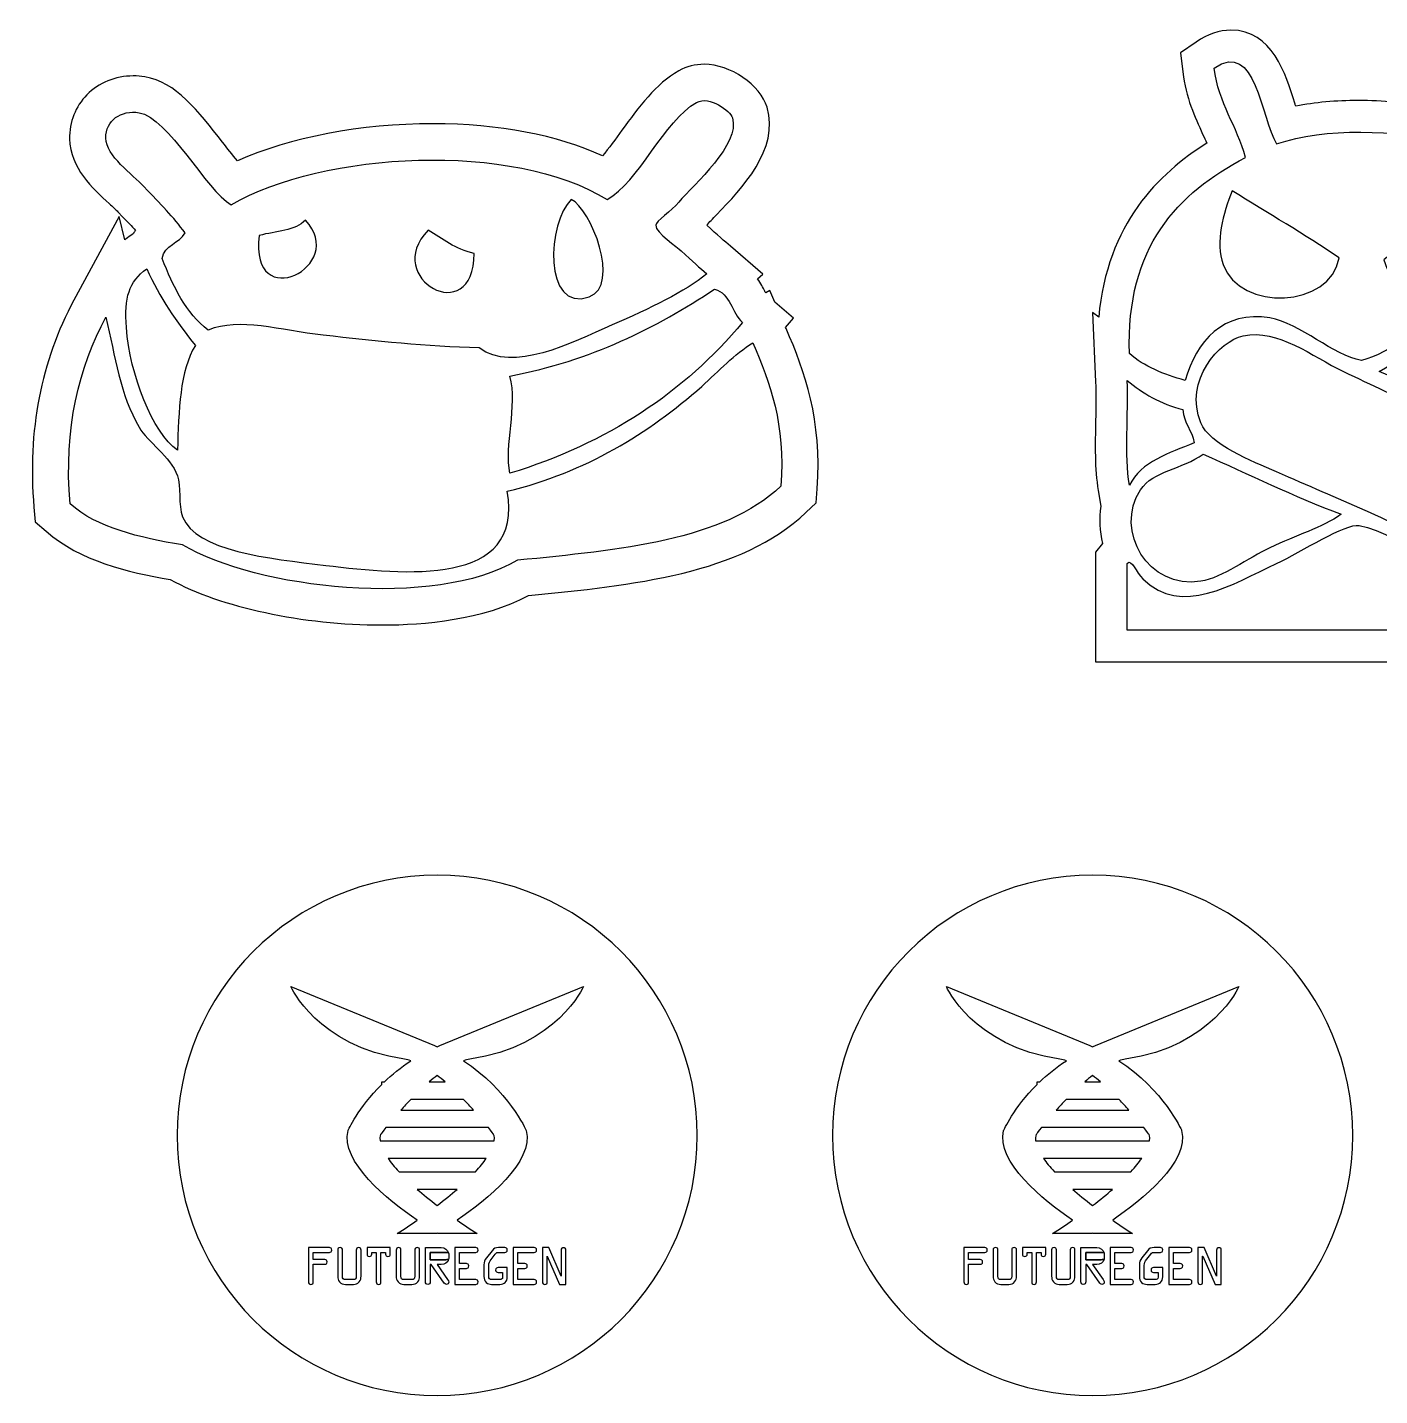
# Model space of a CAD drawing. Extents: x 33 to 458, y 68 to 471.
# Drawn here: x 38.1 to 252, y 254.3 to 470.6 of the extents above; entities that cross this region are included whole.
import ezdxf

# ---------------------------------------------------------------- set-up
doc = ezdxf.new("R2010")
doc.units = 0
doc.header["$MEASUREMENT"] = 0
doc.layers.add('LAYER_1', color=7, linetype='CONTINUOUS')

# ---------------------------------------------------------------- blocks, each defined once
blk = doc.blocks.new('BLOCK_3')
at = {"layer": 'LAYER_1', "color": 1}
blk.add_open_spline([(94.26, 376.13), (81.72, 376.13), (68.74, 378.93), (60.73, 383.31), (53.98, 384.48), (46.52, 386.23), (41.13, 390.94), (41.13, 390.94), (39.39, 392.46), (39.39, 392.46), (39.39, 392.46), (39.19, 394.76), (39.19, 394.76), (38.15, 406.83), (40.28, 417.84), (45.52, 427.51), (45.52, 427.51), (52.67, 440.69), (52.67, 440.69), (52.67, 440.69), (53.55, 437.01), (53.55, 437.01), (53.57, 437.03), (54.93, 438.04), (54.93, 438.04), (55.03, 438.21), (55.14, 438.37), (55.25, 438.52), (54.64, 439.18), (53.99, 439.86), (53.26, 440.62), (53.26, 440.62), (52.47, 441.46), (52.47, 441.46), (52.16, 441.79), (51.64, 442.25), (51.1, 442.75), (48.49, 445.13), (44.91, 448.38), (44.83, 452.98), (44.78, 455.64), (45.75, 458.12), (47.56, 459.96), (49.45, 461.88), (52.05, 462.94), (54.9, 462.94), (55.51, 462.94), (56.12, 462.89), (56.73, 462.79), (61.6, 462.01), (65.21, 457.36), (69.03, 452.45), (69.72, 451.57), (70.58, 450.46), (71.37, 449.51), (79.66, 453.22), (90.85, 455.38), (102.3, 455.38), (112.69, 455.38), (122.01, 453.59), (129.08, 450.29), (130.1, 451.49), (131.21, 453.01), (132.18, 454.35), (134.81, 457.97), (137.53, 461.71), (141.18, 463.75), (142.4, 464.43), (143.74, 464.78), (145.18, 464.78), (149.31, 464.78), (154.06, 461.53), (155.13, 457.98), (157.13, 451.36), (151.12, 445.13), (147.15, 441), (146.55, 440.38), (145.97, 439.78), (145.6, 439.36), (147.33, 437.72), (148.39, 436.81), (149.33, 436.01), (149.33, 436.01), (154.48, 431.59), (154.48, 431.59), (154.48, 431.59), (153.63, 430.88), (153.63, 430.88), (154.12, 430.15), (154.49, 429.45), (154.77, 428.9), (154.81, 428.82), (154.86, 428.73), (154.91, 428.63), (154.91, 428.63), (155.55, 429.02), (155.55, 429.02), (155.55, 429.02), (156.35, 427.17), (156.35, 427.17), (156.35, 427.17), (159.3, 424.66), (159.3, 424.66), (159.3, 424.66), (158.06, 423.18), (158.06, 423.18), (158.06, 423.18), (158.14, 423), (158.14, 423), (161.08, 416.17), (163.87, 408.58), (163.04, 397.65), (163.04, 397.65), (162.87, 395.45), (162.87, 395.45), (162.87, 395.45), (161.27, 393.93), (161.27, 393.93), (150.94, 384.13), (133.9, 382.42), (117.42, 380.77), (110.18, 376.96), (100.91, 376.13), (94.26, 376.13), (94.26, 376.13), (94.26, 376.13), (94.26, 376.13)], degree=3, knots=[0, 0, 0, 0, 1, 1, 1, 2, 2, 2, 3, 3, 3, 4, 4, 4, 5, 5, 5, 6, 6, 6, 7, 7, 7, 8, 8, 8, 9, 9, 9, 10, 10, 10, 11, 11, 11, 12, 12, 12, 13, 13, 13, 14, 14, 14, 15, 15, 15, 16, 16, 16, 17, 17, 17, 18, 18, 18, 19, 19, 19, 20, 20, 20, 21, 21, 21, 22, 22, 22, 23, 23, 23, 24, 24, 24, 25, 25, 25, 26, 26, 26, 27, 27, 27, 28, 28, 28, 29, 29, 29, 30, 30, 30, 31, 31, 31, 32, 32, 32, 33, 33, 33, 34, 34, 34, 35, 35, 35, 36, 36, 36, 37, 37, 37, 38, 38, 38, 39, 39, 39, 40, 40, 40, 41, 41, 41, 42, 42, 42, 42], dxfattribs=at)
at = {"layer": 'LAYER_1', "color": 7}
for points, knots in [([(141.55, 435.29), (141.01, 435.81), (137.52, 438.14), (137.51, 439.34), (137.5, 439.91), (140.05, 441.7), (141.15, 442.98), (143.63, 445.87), (150.91, 452.1), (149.64, 456.32), (149.33, 457.36), (146.04, 459.9), (143.98, 458.75), (138.89, 455.9), (134.77, 446.12), (129.83, 443.38), (115.06, 452.64), (84.85, 451), (70.38, 442.57), (66.45, 444.82), (60.4, 456.39), (55.82, 457.13), (52.99, 457.59), (50.51, 455.92), (50.56, 453.09), (50.61, 450.29), (54.71, 447.42), (56.63, 445.4), (59.22, 442.67), (61.21, 440.65), (63.1, 438.12), (62.19, 436.47), (59.85, 436.25), (59.46, 434.08), (61.23, 429.66), (63.19, 425.41), (66.74, 422.76), (71.7, 424.77), (78.07, 422.73), (84.94, 421.95), (93.21, 421.01), (101.25, 420.16), (109.61, 419.93), (114.96, 415.95), (124.02, 420.67), (130.63, 423.57), (136.54, 426.15), (142.19, 428.82), (145.6, 431.65), (144.48, 432.61), (143.37, 433.57), (141.55, 435.29)], [0, 0, 0, 0, 1, 1, 1, 2, 2, 2, 3, 3, 3, 4, 4, 4, 5, 5, 5, 6, 6, 6, 7, 7, 7, 8, 8, 8, 9, 9, 9, 10, 10, 10, 11, 11, 11, 12, 12, 12, 13, 13, 13, 14, 14, 14, 15, 15, 15, 16, 16, 16, 17, 17, 17, 17]), ([(124.16, 443.38), (127.24, 442.07), (132.07, 429.8), (126.99, 428.01), (119.63, 425.42), (120.37, 439.98), (124.16, 443.38)], [0, 0, 0, 0, 1, 1, 1, 2, 2, 2, 2]), ([(82.11, 440.15), (89.05, 432.86), (73.14, 425.05), (74.83, 437.72), (77.39, 438.4), (80.59, 438.43), (82.11, 440.15)], [0, 0, 0, 0, 1, 1, 1, 2, 2, 2, 2]), ([(101.52, 438.53), (103.82, 437.2), (105.79, 435.53), (108.8, 434.89), (108.73, 422.76), (94.09, 430.98), (101.52, 438.53)], [0, 0, 0, 0, 1, 1, 1, 2, 2, 2, 2]), ([(53.8, 423.16), (54.33, 415.75), (57.97, 406.53), (61.89, 403.75), (62.08, 410.03), (62.24, 416.34), (64.72, 420.33), (61.76, 423.98), (59.06, 427.89), (57.03, 432.46), (54.19, 430.36), (53.46, 427.95), (53.8, 423.16)], [0, 0, 0, 0, 1, 1, 1, 2, 2, 2, 3, 3, 3, 4, 4, 4, 4]), ([(146.81, 429.23), (137.58, 423.09), (127.35, 417.95), (114.46, 415.48), (115.75, 410.76), (113.51, 404.44), (114.46, 400.11), (129.92, 404.87), (142.06, 412.94), (151.26, 423.97), (149.51, 425.46), (149.38, 428.56), (146.81, 429.23)], [0, 0, 0, 0, 1, 1, 1, 2, 2, 2, 3, 3, 3, 4, 4, 4, 4]), ([(44.9, 395.26), (49.21, 391.48), (55.77, 389.95), (62.69, 388.79), (74.36, 381.85), (102.56, 378.6), (115.67, 386.36), (131.85, 387.98), (148.2, 389.42), (157.32, 398.09), (158.07, 407.87), (155.59, 414.42), (152.88, 420.74), (149.95, 418.98), (147.52, 416.28), (144.79, 413.86), (136.37, 406.42), (126.48, 400.29), (114.05, 397.28), (116.7, 382.07), (97.79, 384.07), (85.34, 385.55), (76.32, 386.63), (64.75, 387.83), (62.69, 393.24), (62.01, 395.03), (62.44, 398.19), (61.89, 399.71), (60.72, 402.85), (57.2, 405.03), (55.82, 407.39), (52.85, 412.46), (52.03, 418.58), (50.56, 424.78), (46.35, 417.01), (43.87, 407.17), (44.9, 395.26)], [0, 0, 0, 0, 1, 1, 1, 2, 2, 2, 3, 3, 3, 4, 4, 4, 5, 5, 5, 6, 6, 6, 7, 7, 7, 8, 8, 8, 9, 9, 9, 10, 10, 10, 11, 11, 11, 12, 12, 12, 12])]:
    blk.add_open_spline(points, degree=3, knots=knots, dxfattribs=at)
blk = doc.blocks.new('BLOCK_4')
at = {"layer": 'LAYER_1', "color": 1}
blk.add_open_spline([(207.08, 370.29), (207.08, 370.29), (207.08, 387.65), (207.08, 387.65), (207.08, 387.65), (208.17, 388.99), (208.17, 388.99), (207.69, 390.94), (207.6, 392.95), (207.93, 394.89), (207.93, 394.89), (207.5, 397.37), (207.5, 397.37), (206.91, 400.83), (207, 404.7), (207.08, 408.45), (207.12, 410.62), (207.17, 412.68), (207.08, 414.58), (207.08, 414.58), (206.61, 425.56), (206.61, 425.56), (206.61, 425.56), (207.58, 424.78), (207.58, 424.78), (208.89, 439.6), (217.04, 447.5), (224.66, 452.3), (224.45, 452.78), (224.23, 453.25), (224.01, 453.74), (222.77, 456.45), (221.37, 459.51), (220.87, 463.57), (220.87, 463.57), (220.51, 466.58), (220.51, 466.58), (220.51, 466.58), (223, 468.29), (223, 468.29), (224.82, 469.55), (226.67, 470.18), (228.49, 470.18), (235.02, 470.18), (237.17, 463.22), (238.59, 458.61), (238.64, 458.46), (238.69, 458.31), (238.73, 458.15), (241.75, 458.75), (245.09, 459.06), (248.62, 459.06), (252.47, 459.06), (256.34, 458.69), (259.87, 457.98), (260.12, 458.7), (260.37, 459.46), (260.6, 460.21), (261.5, 463.04), (262.52, 466.25), (264.71, 468.82), (264.71, 468.82), (266.04, 470.39), (266.04, 470.39), (266.04, 470.39), (268.09, 470.57), (268.09, 470.57), (268.5, 470.6), (268.9, 470.62), (269.29, 470.62), (270.69, 470.62), (272, 470.41), (273.29, 469.97), (273.29, 469.97), (275.62, 469.18), (275.62, 469.18), (275.62, 469.18), (276.42, 466.85), (276.42, 466.85), (278.2, 461.65), (276.14, 457.08), (274.63, 453.74), (274.44, 453.33), (274.26, 452.92), (274.08, 452.52), (278.24, 449.68), (282.51, 446.17), (285.7, 441.57), (290.32, 434.9), (291.97, 427.2), (290.76, 418.02), (290.76, 418.02), (290.49, 415.99), (290.49, 415.99), (290.49, 415.99), (290.22, 415.78), (290.22, 415.78), (290.22, 415.78), (290.37, 414.97), (290.37, 414.97), (290.97, 411.64), (290.88, 407.9), (290.8, 404.29), (290.76, 402.21), (290.71, 400.24), (290.79, 398.44), (290.79, 398.44), (291.58, 381.04), (291.58, 381.04), (291.58, 381.04), (290.8, 382.17), (290.8, 382.17), (290.8, 382.17), (290.8, 370.29), (290.8, 370.29), (290.8, 370.29), (207.08, 370.29), (207.08, 370.29)], degree=3, knots=[0, 0, 0, 0, 1, 1, 1, 2, 2, 2, 3, 3, 3, 4, 4, 4, 5, 5, 5, 6, 6, 6, 7, 7, 7, 8, 8, 8, 9, 9, 9, 10, 10, 10, 11, 11, 11, 12, 12, 12, 13, 13, 13, 14, 14, 14, 15, 15, 15, 16, 16, 16, 17, 17, 17, 18, 18, 18, 19, 19, 19, 20, 20, 20, 21, 21, 21, 22, 22, 22, 23, 23, 23, 24, 24, 24, 25, 25, 25, 26, 26, 26, 27, 27, 27, 28, 28, 28, 29, 29, 29, 30, 30, 30, 31, 31, 31, 32, 32, 32, 33, 33, 33, 34, 34, 34, 35, 35, 35, 36, 36, 36, 37, 37, 37, 38, 38, 38, 39, 39, 39, 39], dxfattribs=at)
at = {"layer": 'LAYER_1', "color": 7}
for points, knots in [([(225.83, 464.18), (226.52, 458.51), (229.46, 455.1), (230.77, 450.07), (220.05, 444.33), (211.88, 436.04), (212.43, 419.03), (214.76, 417.01), (217.84, 415.74), (221.25, 414.79), (222.95, 420.91), (227.32, 425.98), (234.65, 424.67), (239.44, 423.81), (244.71, 418.69), (249.12, 417.97), (253.8, 419.02), (258.69, 423.98), (263.93, 424.67), (271.36, 425.64), (274.48, 420.45), (277.33, 415.15), (280.75, 415.73), (283.56, 416.92), (285.8, 418.67), (288.1, 436.08), (278.15, 444.14), (268.16, 450.42), (268.98, 455.38), (273.5, 459.96), (271.69, 465.23), (270.81, 465.53), (269.8, 465.7), (268.52, 465.59), (265.54, 462.09), (265.31, 455.86), (262.52, 452.18), (254.69, 454.55), (243.3, 454.83), (235.71, 452.18), (233.16, 456.3), (232.53, 468.78), (225.83, 464.18)], [0, 0, 0, 0, 1, 1, 1, 2, 2, 2, 3, 3, 3, 4, 4, 4, 5, 5, 5, 6, 6, 6, 7, 7, 7, 8, 8, 8, 9, 9, 9, 10, 10, 10, 11, 11, 11, 12, 12, 12, 13, 13, 13, 14, 14, 14, 14]), ([(228.66, 444.77), (234.32, 441.27), (240.12, 437.89), (245.59, 434.19), (244.3, 426.19), (229.91, 425.63), (227.25, 433.13), (226.01, 436.63), (227.23, 441.25), (228.66, 444.77)], [0, 0, 0, 0, 1, 1, 1, 2, 2, 2, 3, 3, 3, 3]), ([(252.64, 433.84), (257.56, 438.09), (264.05, 440.78), (269.22, 444.77), (271.43, 441.57), (272.55, 436.2), (270.98, 432.78), (267.72, 425.66), (254.62, 426.48), (252.64, 433.84)], [0, 0, 0, 0, 1, 1, 1, 2, 2, 2, 3, 3, 3, 3]), ([(271.34, 420.08), (265.31, 425.45), (257.03, 419.05), (251.94, 416.2), (259.35, 413.27), (265.79, 409.37), (273.1, 406.33), (276.44, 411.07), (274.27, 417.47), (271.34, 420.08)], [0, 0, 0, 0, 1, 1, 1, 2, 2, 2, 3, 3, 3, 3]), ([(223.72, 408.09), (225.13, 404.61), (231.79, 402.05), (235.71, 400.33), (245.76, 395.93), (253.81, 392.52), (263.22, 387.98), (267.22, 386.06), (273.49, 382.01), (278.39, 383.05), (281.65, 383.73), (285.33, 388.15), (285.09, 392.92), (284.76, 399.62), (277.98, 400.87), (272.04, 403.86), (262.36, 408.73), (255.27, 411.93), (246.29, 416.2), (241.26, 418.6), (235.98, 423.02), (230.42, 421.85), (226.71, 421.06), (220.98, 414.82), (223.72, 408.09)], [0, 0, 0, 0, 1, 1, 1, 2, 2, 2, 3, 3, 3, 4, 4, 4, 5, 5, 5, 6, 6, 6, 7, 7, 7, 8, 8, 8, 8]), ([(212.43, 398.21), (214.29, 402), (218.68, 403.26), (222.66, 404.92), (222.37, 406.98), (220.99, 407.95), (220.9, 410.21), (217.26, 411.03), (214.56, 412.81), (212.08, 414.79), (212.31, 409.38), (211.61, 403.04), (212.43, 398.21)], [0, 0, 0, 0, 1, 1, 1, 2, 2, 2, 3, 3, 3, 4, 4, 4, 4]), ([(276.98, 410.21), (277.06, 407.77), (275.61, 406.88), (275.22, 404.92), (279.48, 403.42), (283.45, 401.62), (285.8, 398.21), (285.57, 403.39), (286.27, 409.5), (285.45, 414.09), (283.37, 412.04), (280.31, 410.99), (276.98, 410.21)], [0, 0, 0, 0, 1, 1, 1, 2, 2, 2, 3, 3, 3, 4, 4, 4, 4]), ([(224.07, 403.15), (220.8, 400.72), (216.19, 400.56), (214.19, 397.51), (209.95, 391.01), (215.43, 381.69), (223.72, 383.05), (227.13, 383.6), (231.25, 386.73), (234.65, 388.34), (238.82, 390.31), (242.84, 391.52), (245.94, 393.63), (238.34, 396.49), (231.33, 399.94), (224.07, 403.15)], [0, 0, 0, 0, 1, 1, 1, 2, 2, 2, 3, 3, 3, 4, 4, 4, 5, 5, 5, 5]), ([(273.81, 380.58), (266.73, 381.8), (255.39, 390.58), (248.76, 391.86), (246.67, 392.27), (239.6, 387.68), (235.71, 385.87), (228.55, 382.52), (220.77, 377.41), (214.55, 383.4), (213.52, 384.38), (212.77, 386.71), (212.08, 385.87), (212.08, 382.34), (212.08, 378.81), (212.08, 375.29), (236.65, 375.29), (261.23, 375.29), (285.8, 375.29), (285.8, 378.81), (285.8, 382.34), (285.8, 385.87), (282.99, 383.26), (280.15, 379.48), (273.81, 380.58)], [0, 0, 0, 0, 1, 1, 1, 2, 2, 2, 3, 3, 3, 4, 4, 4, 5, 5, 5, 6, 6, 6, 7, 7, 7, 8, 8, 8, 8])]:
    blk.add_open_spline(points, degree=3, knots=knots, dxfattribs=at)
blk = doc.blocks.new('BLOCK_11')
at = {"layer": 'LAYER_1', "color": 7}
blk.add_open_spline([(101.85, 275.77), (101.85, 275.77), (101.85, 276.93), (101.85, 276.93), (101.85, 276.93), (104.18, 276.93), (104.18, 276.93), (104.38, 276.93), (104.61, 276.92), (104.77, 276.84), (104.64, 277.36), (104.13, 277.68), (103.61, 277.68), (103.61, 277.68), (101.11, 277.68), (101.11, 277.68), (101.11, 277.68), (101.11, 272.25), (101.11, 272.25), (101.11, 272.01), (101.21, 271.87), (101.48, 271.87), (101.75, 271.87), (101.85, 272.01), (101.85, 272.25), (101.85, 272.25), (101.85, 275.02), (101.85, 275.02), (101.85, 275.02), (102.03, 275.02), (102.03, 275.02), (102.03, 275.02), (104.08, 272.08), (104.08, 272.08), (104.17, 271.96), (104.26, 271.87), (104.41, 271.87), (104.62, 271.87), (104.79, 272.02), (104.79, 272.22), (104.79, 272.37), (104.69, 272.51), (104.61, 272.62), (104.61, 272.62), (102.93, 275.02), (102.93, 275.02), (102.93, 275.02), (103.61, 275.02), (103.61, 275.02), (104.14, 275.02), (104.66, 275.3), (104.77, 275.86), (104.61, 275.77), (104.36, 275.77), (104.17, 275.77), (104.17, 275.77), (101.85, 275.77), (101.85, 275.77)], degree=3, knots=[0, 0, 0, 0, 1, 1, 1, 2, 2, 2, 3, 3, 3, 4, 4, 4, 5, 5, 5, 6, 6, 6, 7, 7, 7, 8, 8, 8, 9, 9, 9, 10, 10, 10, 11, 11, 11, 12, 12, 12, 13, 13, 13, 14, 14, 14, 15, 15, 15, 16, 16, 16, 17, 17, 17, 18, 18, 18, 19, 19, 19, 19], dxfattribs=at)
at = {"layer": 'LAYER_1'}
blk.add_open_spline([(104.79, 276.6), (104.79, 276.68), (104.78, 276.76), (104.77, 276.84), (104.61, 276.92), (104.38, 276.93), (104.18, 276.93), (104.18, 276.93), (101.85, 276.93), (101.85, 276.93), (101.85, 276.93), (101.85, 275.77), (101.85, 275.77), (101.85, 275.77), (104.17, 275.77), (104.17, 275.77), (104.36, 275.77), (104.61, 275.77), (104.77, 275.86), (104.78, 275.93), (104.79, 276), (104.79, 276.08), (104.79, 276.08), (104.79, 276.6), (104.79, 276.6)], degree=3, knots=[0, 0, 0, 0, 1, 1, 1, 2, 2, 2, 3, 3, 3, 4, 4, 4, 5, 5, 5, 6, 6, 6, 7, 7, 7, 8, 8, 8, 8], dxfattribs=at)
blk = doc.blocks.new('BLOCK_10')
at = {"layer": 'LAYER_1', "color": 7}
for points, knots in [([(82.6, 277.68), (82.6, 277.68), (85.92, 277.68), (85.92, 277.68), (86.11, 277.68), (86.29, 277.57), (86.29, 277.3), (86.29, 277.04), (86.11, 276.93), (85.92, 276.93), (85.92, 276.93), (83.35, 276.93), (83.35, 276.93), (83.35, 276.93), (83.35, 275.78), (83.35, 275.78), (83.35, 275.78), (85.18, 275.78), (85.18, 275.78), (85.38, 275.78), (85.56, 275.68), (85.56, 275.41), (85.56, 275.14), (85.38, 275.04), (85.18, 275.04), (85.18, 275.04), (83.35, 275.04), (83.35, 275.04), (83.35, 275.04), (83.35, 272.25), (83.35, 272.25), (83.35, 272.01), (83.25, 271.87), (82.98, 271.87), (82.71, 271.87), (82.6, 272.01), (82.6, 272.25), (82.6, 272.25), (82.6, 277.68), (82.6, 277.68)], [0, 0, 0, 0, 1, 1, 1, 2, 2, 2, 3, 3, 3, 4, 4, 4, 5, 5, 5, 6, 6, 6, 7, 7, 7, 8, 8, 8, 9, 9, 9, 10, 10, 10, 11, 11, 11, 12, 12, 12, 13, 13, 13, 13]), ([(88.44, 271.87), (88.06, 271.87), (87.77, 271.96), (87.51, 272.25), (87.27, 272.53), (87.23, 272.8), (87.23, 273.14), (87.23, 273.14), (87.23, 277.3), (87.23, 277.3), (87.23, 277.54), (87.33, 277.68), (87.6, 277.68), (87.87, 277.68), (87.98, 277.54), (87.98, 277.3), (87.98, 277.3), (87.98, 273.14), (87.98, 273.14), (87.98, 272.72), (88.1, 272.62), (88.44, 272.62), (88.44, 272.62), (89.71, 272.62), (89.71, 272.62), (90.04, 272.62), (90.17, 272.72), (90.17, 273.14), (90.17, 273.14), (90.17, 277.3), (90.17, 277.3), (90.17, 277.54), (90.27, 277.68), (90.54, 277.68), (90.81, 277.68), (90.91, 277.54), (90.91, 277.3), (90.91, 277.3), (90.91, 273.14), (90.91, 273.14), (90.91, 272.8), (90.88, 272.53), (90.63, 272.25), (90.37, 271.96), (90.08, 271.87), (89.71, 271.87), (89.71, 271.87), (88.44, 271.87), (88.44, 271.87)], [0, 0, 0, 0, 1, 1, 1, 2, 2, 2, 3, 3, 3, 4, 4, 4, 5, 5, 5, 6, 6, 6, 7, 7, 7, 8, 8, 8, 9, 9, 9, 10, 10, 10, 11, 11, 11, 12, 12, 12, 13, 13, 13, 14, 14, 14, 15, 15, 15, 16, 16, 16, 16]), ([(92.6, 276.93), (92.6, 276.93), (92.6, 276.66), (92.6, 276.66), (92.6, 276.42), (92.5, 276.29), (92.23, 276.29), (91.96, 276.29), (91.86, 276.42), (91.86, 276.66), (91.86, 276.66), (91.86, 277.68), (91.86, 277.68), (91.86, 277.68), (95.54, 277.68), (95.54, 277.68), (95.54, 277.68), (95.54, 276.66), (95.54, 276.66), (95.54, 276.42), (95.44, 276.29), (95.17, 276.29), (94.9, 276.29), (94.8, 276.42), (94.8, 276.66), (94.8, 276.66), (94.8, 276.93), (94.8, 276.93), (94.8, 276.93), (94.07, 276.93), (94.07, 276.93), (94.07, 276.93), (94.07, 272.25), (94.07, 272.25), (94.07, 272.01), (93.97, 271.87), (93.7, 271.87), (93.43, 271.87), (93.33, 272.01), (93.33, 272.25), (93.33, 272.25), (93.33, 276.93), (93.33, 276.93), (93.33, 276.93), (92.6, 276.93), (92.6, 276.93)], [0, 0, 0, 0, 1, 1, 1, 2, 2, 2, 3, 3, 3, 4, 4, 4, 5, 5, 5, 6, 6, 6, 7, 7, 7, 8, 8, 8, 9, 9, 9, 10, 10, 10, 11, 11, 11, 12, 12, 12, 13, 13, 13, 14, 14, 14, 15, 15, 15, 15]), ([(97.69, 271.87), (97.32, 271.87), (97.03, 271.96), (96.77, 272.25), (96.52, 272.53), (96.48, 272.8), (96.48, 273.14), (96.48, 273.14), (96.48, 277.3), (96.48, 277.3), (96.48, 277.54), (96.59, 277.68), (96.85, 277.68), (97.12, 277.68), (97.23, 277.54), (97.23, 277.3), (97.23, 277.3), (97.23, 273.14), (97.23, 273.14), (97.23, 272.72), (97.35, 272.62), (97.69, 272.62), (97.69, 272.62), (98.96, 272.62), (98.96, 272.62), (99.29, 272.62), (99.42, 272.72), (99.42, 273.14), (99.42, 273.14), (99.42, 277.3), (99.42, 277.3), (99.42, 277.54), (99.53, 277.68), (99.79, 277.68), (100.06, 277.68), (100.17, 277.54), (100.17, 277.3), (100.17, 277.3), (100.17, 273.14), (100.17, 273.14), (100.17, 272.8), (100.13, 272.53), (99.88, 272.25), (99.62, 271.96), (99.33, 271.87), (98.96, 271.87), (98.96, 271.87), (97.69, 271.87), (97.69, 271.87)], [0, 0, 0, 0, 1, 1, 1, 2, 2, 2, 3, 3, 3, 4, 4, 4, 5, 5, 5, 6, 6, 6, 7, 7, 7, 8, 8, 8, 9, 9, 9, 10, 10, 10, 11, 11, 11, 12, 12, 12, 13, 13, 13, 14, 14, 14, 15, 15, 15, 16, 16, 16, 16]), ([(109.05, 272.62), (109.24, 272.62), (109.42, 272.52), (109.42, 272.25), (109.42, 271.98), (109.24, 271.87), (109.05, 271.87), (109.05, 271.87), (105.73, 271.87), (105.73, 271.87), (105.73, 271.87), (105.73, 277.68), (105.73, 277.68), (105.73, 277.68), (109.05, 277.68), (109.05, 277.68), (109.24, 277.68), (109.42, 277.57), (109.42, 277.3), (109.42, 277.04), (109.24, 276.93), (109.05, 276.93), (109.05, 276.93), (106.48, 276.93), (106.48, 276.93), (106.48, 276.93), (106.48, 275.15), (106.48, 275.15), (106.48, 275.15), (107.58, 275.15), (107.58, 275.15), (107.77, 275.15), (107.95, 275.04), (107.95, 274.78), (107.95, 274.51), (107.77, 274.4), (107.58, 274.4), (107.58, 274.4), (106.48, 274.4), (106.48, 274.4), (106.48, 274.4), (106.48, 272.62), (106.48, 272.62), (106.48, 272.62), (109.05, 272.62), (109.05, 272.62)], [0, 0, 0, 0, 1, 1, 1, 2, 2, 2, 3, 3, 3, 4, 4, 4, 5, 5, 5, 6, 6, 6, 7, 7, 7, 8, 8, 8, 9, 9, 9, 10, 10, 10, 11, 11, 11, 12, 12, 12, 13, 13, 13, 14, 14, 14, 15, 15, 15, 15]), ([(112.58, 273.77), (112.38, 273.77), (112.2, 273.87), (112.2, 274.14), (112.2, 274.41), (112.38, 274.51), (112.58, 274.51), (112.58, 274.51), (114.05, 274.51), (114.05, 274.51), (114.05, 274.51), (114.05, 273.05), (114.05, 273.05), (114.05, 272.32), (113.56, 271.87), (112.85, 271.87), (112.85, 271.87), (111.57, 271.87), (111.57, 271.87), (111.22, 271.87), (110.97, 271.93), (110.71, 272.17), (110.41, 272.44), (110.36, 272.72), (110.36, 273.09), (110.36, 273.09), (110.36, 274.95), (110.36, 274.95), (110.36, 275.43), (110.46, 275.68), (110.75, 276.04), (110.75, 276.04), (111.63, 277.17), (111.63, 277.17), (111.93, 277.55), (112.19, 277.68), (112.67, 277.68), (112.67, 277.68), (113.67, 277.68), (113.67, 277.68), (113.87, 277.68), (114.05, 277.57), (114.05, 277.3), (114.05, 277.04), (113.87, 276.93), (113.67, 276.93), (113.67, 276.93), (112.78, 276.93), (112.78, 276.93), (112.37, 276.93), (112.4, 276.94), (112.15, 276.63), (112.15, 276.63), (111.34, 275.59), (111.34, 275.59), (111.11, 275.3), (111.11, 274.98), (111.11, 274.62), (111.11, 274.62), (111.11, 273.16), (111.11, 273.16), (111.11, 272.75), (111.2, 272.62), (111.62, 272.62), (111.62, 272.62), (112.81, 272.62), (112.81, 272.62), (113.07, 272.62), (113.3, 272.68), (113.3, 273.01), (113.3, 273.01), (113.3, 273.77), (113.3, 273.77), (113.3, 273.77), (112.58, 273.77), (112.58, 273.77)], [0, 0, 0, 0, 1, 1, 1, 2, 2, 2, 3, 3, 3, 4, 4, 4, 5, 5, 5, 6, 6, 6, 7, 7, 7, 8, 8, 8, 9, 9, 9, 10, 10, 10, 11, 11, 11, 12, 12, 12, 13, 13, 13, 14, 14, 14, 15, 15, 15, 16, 16, 16, 17, 17, 17, 18, 18, 18, 19, 19, 19, 20, 20, 20, 21, 21, 21, 22, 22, 22, 23, 23, 23, 24, 24, 24, 25, 25, 25, 25]), ([(118.3, 272.62), (118.49, 272.62), (118.67, 272.52), (118.67, 272.25), (118.67, 271.98), (118.49, 271.87), (118.3, 271.87), (118.3, 271.87), (114.99, 271.87), (114.99, 271.87), (114.99, 271.87), (114.99, 277.68), (114.99, 277.68), (114.99, 277.68), (118.3, 277.68), (118.3, 277.68), (118.49, 277.68), (118.67, 277.57), (118.67, 277.3), (118.67, 277.04), (118.49, 276.93), (118.3, 276.93), (118.3, 276.93), (115.73, 276.93), (115.73, 276.93), (115.73, 276.93), (115.73, 275.15), (115.73, 275.15), (115.73, 275.15), (116.83, 275.15), (116.83, 275.15), (117.02, 275.15), (117.2, 275.04), (117.2, 274.78), (117.2, 274.51), (117.02, 274.4), (116.83, 274.4), (116.83, 274.4), (115.73, 274.4), (115.73, 274.4), (115.73, 274.4), (115.73, 272.62), (115.73, 272.62), (115.73, 272.62), (118.3, 272.62), (118.3, 272.62)], [0, 0, 0, 0, 1, 1, 1, 2, 2, 2, 3, 3, 3, 4, 4, 4, 5, 5, 5, 6, 6, 6, 7, 7, 7, 8, 8, 8, 9, 9, 9, 10, 10, 10, 11, 11, 11, 12, 12, 12, 13, 13, 13, 14, 14, 14, 15, 15, 15, 15]), ([(122.56, 277.3), (122.56, 277.54), (122.66, 277.67), (122.93, 277.67), (123.2, 277.67), (123.3, 277.54), (123.3, 277.3), (123.3, 277.3), (123.3, 271.87), (123.3, 271.87), (123.3, 271.87), (122.32, 271.87), (122.32, 271.87), (122.32, 271.87), (120.37, 276.34), (120.37, 276.34), (120.37, 276.34), (120.37, 276.35), (120.37, 276.35), (120.37, 276.35), (120.36, 276.35), (120.36, 276.35), (120.36, 276.35), (120.36, 272.25), (120.36, 272.25), (120.36, 272.01), (120.25, 271.87), (119.98, 271.87), (119.72, 271.87), (119.61, 272.01), (119.61, 272.25), (119.61, 272.25), (119.61, 277.68), (119.61, 277.68), (119.61, 277.68), (120.6, 277.68), (120.6, 277.68), (120.6, 277.68), (122.54, 273.15), (122.54, 273.15), (122.54, 273.15), (122.54, 273.15), (122.54, 273.15), (122.54, 273.15), (122.55, 273.15), (122.55, 273.15), (122.55, 273.15), (122.56, 277.3), (122.56, 277.3)], [0, 0, 0, 0, 1, 1, 1, 2, 2, 2, 3, 3, 3, 4, 4, 4, 5, 5, 5, 6, 6, 6, 7, 7, 7, 8, 8, 8, 9, 9, 9, 10, 10, 10, 11, 11, 11, 12, 12, 12, 13, 13, 13, 14, 14, 14, 15, 15, 15, 16, 16, 16, 16])]:
    blk.add_open_spline(points, degree=3, knots=knots, dxfattribs=at)
at = {"layer": 'LAYER_1'}
blk.add_blockref('BLOCK_11', (0, 0), dxfattribs=at)
blk = doc.blocks.new('BLOCK_9')
at = {"layer": 'LAYER_1', "color": 5}
for points, knots in [([(126.08, 318.96), (126.08, 318.96), (103.39, 309.63), (103.39, 309.63), (103.24, 309.57), (103.1, 309.5), (102.95, 309.44), (102.81, 309.5), (102.67, 309.57), (102.52, 309.63), (102.52, 309.63), (79.83, 318.96), (79.83, 318.96), (79.83, 318.96), (83.93, 309.5), (97.78, 307.47), (98.12, 307.42), (98.46, 307.34), (98.81, 307.23), (97.19, 306.17), (95.79, 305.02), (94.6, 303.88), (94.6, 303.88), (94.19, 303.88), (94.19, 303.88), (94.19, 303.88), (94.19, 303.49), (94.19, 303.49), (90.45, 299.77), (88.88, 296.21), (88.88, 296.21), (87.57, 291.26), (95.18, 285.18), (99.78, 282.02), (98.81, 281.35), (97.76, 280.64), (96.63, 279.9), (96.63, 279.9), (102.81, 279.9), (102.81, 279.9), (102.81, 279.9), (102.86, 279.93), (102.95, 279.98), (103.05, 279.93), (103.1, 279.9), (103.1, 279.9), (103.1, 279.9), (109.27, 279.9), (109.27, 279.9), (108.15, 280.64), (107.1, 281.35), (106.13, 282.02), (110.73, 285.18), (118.34, 291.26), (117.03, 296.21), (117.03, 296.21), (114.2, 302.62), (107.1, 307.23), (107.45, 307.34), (107.79, 307.42), (108.13, 307.47), (121.98, 309.5), (126.08, 318.96), (126.08, 318.96)], [0, 0, 0, 0, 1, 1, 1, 2, 2, 2, 3, 3, 3, 4, 4, 4, 5, 5, 5, 6, 6, 6, 7, 7, 7, 8, 8, 8, 9, 9, 9, 10, 10, 10, 11, 11, 11, 12, 12, 12, 13, 13, 13, 14, 14, 14, 15, 15, 15, 16, 16, 16, 17, 17, 17, 18, 18, 18, 19, 19, 19, 20, 20, 20, 21, 21, 21, 21]), ([(104.21, 303.88), (104.21, 303.88), (101.7, 303.88), (101.7, 303.88), (102.11, 304.23), (102.53, 304.57), (102.95, 304.89), (103.38, 304.57), (103.79, 304.23), (104.21, 303.88)], [0, 0, 0, 0, 1, 1, 1, 2, 2, 2, 3, 3, 3, 3]), ([(107.14, 301.11), (107.69, 300.54), (108.22, 299.97), (108.7, 299.43), (108.7, 299.43), (97.21, 299.43), (97.21, 299.43), (97.69, 299.97), (98.22, 300.54), (98.77, 301.11), (98.77, 301.11), (107.14, 301.11), (107.14, 301.11)], [0, 0, 0, 0, 1, 1, 1, 2, 2, 2, 3, 3, 3, 4, 4, 4, 4]), ([(111.85, 295.62), (111.85, 295.62), (112.08, 295.29), (111.98, 294.55), (111.98, 294.55), (93.93, 294.55), (93.93, 294.55), (93.83, 295.29), (94.05, 295.62), (94.05, 295.62), (94.05, 295.62), (94.35, 296.02), (94.86, 296.66), (94.86, 296.66), (111.05, 296.66), (111.05, 296.66), (111.56, 296.02), (111.85, 295.62), (111.85, 295.62)], [0, 0, 0, 0, 1, 1, 1, 2, 2, 2, 3, 3, 3, 4, 4, 4, 5, 5, 5, 6, 6, 6, 6]), ([(96.92, 289.66), (96.18, 290.45), (95.62, 291.16), (95.2, 291.77), (95.2, 291.77), (110.71, 291.77), (110.71, 291.77), (110.29, 291.16), (109.72, 290.45), (108.99, 289.66), (108.99, 289.66), (96.92, 289.66), (96.92, 289.66)], [0, 0, 0, 0, 1, 1, 1, 2, 2, 2, 3, 3, 3, 4, 4, 4, 4]), ([(99.81, 286.89), (99.81, 286.89), (106.1, 286.89), (106.1, 286.89), (105.19, 286.1), (104.15, 285.25), (102.95, 284.34), (101.76, 285.25), (100.72, 286.1), (99.81, 286.89)], [0, 0, 0, 0, 1, 1, 1, 2, 2, 2, 3, 3, 3, 3])]:
    blk.add_open_spline(points, degree=3, knots=knots, dxfattribs=at)
at = {"layer": 'LAYER_1'}
blk.add_blockref('BLOCK_10', (0, 0), dxfattribs=at)
blk = doc.blocks.new('BLOCK_17')
at = {"layer": 'LAYER_1', "color": 7}
blk.add_open_spline([(205.51, 275.77), (205.51, 275.77), (205.51, 276.93), (205.51, 276.93), (205.51, 276.93), (207.84, 276.93), (207.84, 276.93), (208.03, 276.93), (208.27, 276.92), (208.42, 276.84), (208.3, 277.36), (207.78, 277.68), (207.27, 277.68), (207.27, 277.68), (204.76, 277.68), (204.76, 277.68), (204.76, 277.68), (204.76, 272.25), (204.76, 272.25), (204.76, 272.01), (204.87, 271.87), (205.13, 271.87), (205.4, 271.87), (205.51, 272.01), (205.51, 272.25), (205.51, 272.25), (205.51, 275.02), (205.51, 275.02), (205.51, 275.02), (205.68, 275.02), (205.68, 275.02), (205.68, 275.02), (207.74, 272.08), (207.74, 272.08), (207.82, 271.96), (207.92, 271.87), (208.07, 271.87), (208.27, 271.87), (208.45, 272.02), (208.45, 272.22), (208.45, 272.37), (208.34, 272.51), (208.26, 272.62), (208.26, 272.62), (206.58, 275.02), (206.58, 275.02), (206.58, 275.02), (207.27, 275.02), (207.27, 275.02), (207.8, 275.02), (208.31, 275.3), (208.42, 275.86), (208.26, 275.77), (208.01, 275.77), (207.82, 275.77), (207.82, 275.77), (205.51, 275.77), (205.51, 275.77)], degree=3, knots=[0, 0, 0, 0, 1, 1, 1, 2, 2, 2, 3, 3, 3, 4, 4, 4, 5, 5, 5, 6, 6, 6, 7, 7, 7, 8, 8, 8, 9, 9, 9, 10, 10, 10, 11, 11, 11, 12, 12, 12, 13, 13, 13, 14, 14, 14, 15, 15, 15, 16, 16, 16, 17, 17, 17, 18, 18, 18, 19, 19, 19, 19], dxfattribs=at)
at = {"layer": 'LAYER_1'}
blk.add_open_spline([(208.45, 276.6), (208.45, 276.68), (208.44, 276.76), (208.42, 276.84), (208.27, 276.92), (208.03, 276.93), (207.84, 276.93), (207.84, 276.93), (205.51, 276.93), (205.51, 276.93), (205.51, 276.93), (205.51, 275.77), (205.51, 275.77), (205.51, 275.77), (207.82, 275.77), (207.82, 275.77), (208.01, 275.77), (208.26, 275.77), (208.42, 275.86), (208.44, 275.93), (208.45, 276), (208.45, 276.08), (208.45, 276.08), (208.45, 276.6), (208.45, 276.6)], degree=3, knots=[0, 0, 0, 0, 1, 1, 1, 2, 2, 2, 3, 3, 3, 4, 4, 4, 5, 5, 5, 6, 6, 6, 7, 7, 7, 8, 8, 8, 8], dxfattribs=at)
blk = doc.blocks.new('BLOCK_16')
at = {"layer": 'LAYER_1', "color": 7}
for points, knots in [([(186.26, 277.68), (186.26, 277.68), (189.57, 277.68), (189.57, 277.68), (189.76, 277.68), (189.94, 277.57), (189.94, 277.31), (189.94, 277.04), (189.76, 276.93), (189.57, 276.93), (189.57, 276.93), (187, 276.93), (187, 276.93), (187, 276.93), (187, 275.78), (187, 275.78), (187, 275.78), (188.84, 275.78), (188.84, 275.78), (189.03, 275.78), (189.21, 275.68), (189.21, 275.41), (189.21, 275.14), (189.03, 275.04), (188.84, 275.04), (188.84, 275.04), (187, 275.04), (187, 275.04), (187, 275.04), (187, 272.25), (187, 272.25), (187, 272.01), (186.9, 271.87), (186.63, 271.87), (186.36, 271.87), (186.26, 272.01), (186.26, 272.25), (186.26, 272.25), (186.26, 277.68), (186.26, 277.68)], [0, 0, 0, 0, 1, 1, 1, 2, 2, 2, 3, 3, 3, 4, 4, 4, 5, 5, 5, 6, 6, 6, 7, 7, 7, 8, 8, 8, 9, 9, 9, 10, 10, 10, 11, 11, 11, 12, 12, 12, 13, 13, 13, 13]), ([(192.09, 271.87), (191.72, 271.87), (191.43, 271.96), (191.17, 272.25), (190.92, 272.53), (190.88, 272.8), (190.88, 273.14), (190.88, 273.14), (190.88, 277.31), (190.88, 277.31), (190.88, 277.54), (190.99, 277.68), (191.26, 277.68), (191.52, 277.68), (191.63, 277.54), (191.63, 277.31), (191.63, 277.31), (191.63, 273.14), (191.63, 273.14), (191.63, 272.72), (191.76, 272.62), (192.09, 272.62), (192.09, 272.62), (193.36, 272.62), (193.36, 272.62), (193.7, 272.62), (193.82, 272.72), (193.82, 273.14), (193.82, 273.14), (193.82, 277.31), (193.82, 277.31), (193.82, 277.54), (193.93, 277.68), (194.2, 277.68), (194.46, 277.68), (194.57, 277.54), (194.57, 277.31), (194.57, 277.31), (194.57, 273.14), (194.57, 273.14), (194.57, 272.8), (194.53, 272.53), (194.28, 272.25), (194.02, 271.96), (193.73, 271.87), (193.36, 271.87), (193.36, 271.87), (192.09, 271.87), (192.09, 271.87)], [0, 0, 0, 0, 1, 1, 1, 2, 2, 2, 3, 3, 3, 4, 4, 4, 5, 5, 5, 6, 6, 6, 7, 7, 7, 8, 8, 8, 9, 9, 9, 10, 10, 10, 11, 11, 11, 12, 12, 12, 13, 13, 13, 14, 14, 14, 15, 15, 15, 16, 16, 16, 16]), ([(196.26, 276.93), (196.26, 276.93), (196.26, 276.66), (196.26, 276.66), (196.26, 276.42), (196.15, 276.29), (195.88, 276.29), (195.61, 276.29), (195.51, 276.42), (195.51, 276.66), (195.51, 276.66), (195.51, 277.68), (195.51, 277.68), (195.51, 277.68), (199.19, 277.68), (199.19, 277.68), (199.19, 277.68), (199.19, 276.66), (199.19, 276.66), (199.19, 276.42), (199.09, 276.29), (198.82, 276.29), (198.55, 276.29), (198.45, 276.42), (198.45, 276.66), (198.45, 276.66), (198.45, 276.93), (198.45, 276.93), (198.45, 276.93), (197.72, 276.93), (197.72, 276.93), (197.72, 276.93), (197.72, 272.25), (197.72, 272.25), (197.72, 272.01), (197.62, 271.87), (197.35, 271.87), (197.08, 271.87), (196.98, 272.01), (196.98, 272.25), (196.98, 272.25), (196.98, 276.93), (196.98, 276.93), (196.98, 276.93), (196.26, 276.93), (196.26, 276.93)], [0, 0, 0, 0, 1, 1, 1, 2, 2, 2, 3, 3, 3, 4, 4, 4, 5, 5, 5, 6, 6, 6, 7, 7, 7, 8, 8, 8, 9, 9, 9, 10, 10, 10, 11, 11, 11, 12, 12, 12, 13, 13, 13, 14, 14, 14, 15, 15, 15, 15]), ([(201.34, 271.87), (200.97, 271.87), (200.68, 271.96), (200.42, 272.25), (200.17, 272.53), (200.13, 272.8), (200.13, 273.14), (200.13, 273.14), (200.13, 277.31), (200.13, 277.31), (200.13, 277.54), (200.24, 277.68), (200.51, 277.68), (200.78, 277.68), (200.88, 277.54), (200.88, 277.31), (200.88, 277.31), (200.88, 273.14), (200.88, 273.14), (200.88, 272.72), (201.01, 272.62), (201.34, 272.62), (201.34, 272.62), (202.61, 272.62), (202.61, 272.62), (202.95, 272.62), (203.07, 272.72), (203.07, 273.14), (203.07, 273.14), (203.07, 277.31), (203.07, 277.31), (203.07, 277.54), (203.18, 277.68), (203.45, 277.68), (203.72, 277.68), (203.82, 277.54), (203.82, 277.31), (203.82, 277.31), (203.82, 273.14), (203.82, 273.14), (203.82, 272.8), (203.78, 272.53), (203.54, 272.25), (203.28, 271.96), (202.98, 271.87), (202.61, 271.87), (202.61, 271.87), (201.34, 271.87), (201.34, 271.87)], [0, 0, 0, 0, 1, 1, 1, 2, 2, 2, 3, 3, 3, 4, 4, 4, 5, 5, 5, 6, 6, 6, 7, 7, 7, 8, 8, 8, 9, 9, 9, 10, 10, 10, 11, 11, 11, 12, 12, 12, 13, 13, 13, 14, 14, 14, 15, 15, 15, 16, 16, 16, 16]), ([(212.7, 272.62), (212.89, 272.62), (213.07, 272.52), (213.07, 272.25), (213.07, 271.98), (212.89, 271.87), (212.7, 271.87), (212.7, 271.87), (209.39, 271.87), (209.39, 271.87), (209.39, 271.87), (209.39, 277.68), (209.39, 277.68), (209.39, 277.68), (212.7, 277.68), (212.7, 277.68), (212.89, 277.68), (213.07, 277.57), (213.07, 277.31), (213.07, 277.04), (212.89, 276.93), (212.7, 276.93), (212.7, 276.93), (210.13, 276.93), (210.13, 276.93), (210.13, 276.93), (210.13, 275.15), (210.13, 275.15), (210.13, 275.15), (211.23, 275.15), (211.23, 275.15), (211.42, 275.15), (211.6, 275.04), (211.6, 274.78), (211.6, 274.51), (211.42, 274.4), (211.23, 274.4), (211.23, 274.4), (210.13, 274.4), (210.13, 274.4), (210.13, 274.4), (210.13, 272.62), (210.13, 272.62), (210.13, 272.62), (212.7, 272.62), (212.7, 272.62)], [0, 0, 0, 0, 1, 1, 1, 2, 2, 2, 3, 3, 3, 4, 4, 4, 5, 5, 5, 6, 6, 6, 7, 7, 7, 8, 8, 8, 9, 9, 9, 10, 10, 10, 11, 11, 11, 12, 12, 12, 13, 13, 13, 14, 14, 14, 15, 15, 15, 15]), ([(216.23, 273.77), (216.03, 273.77), (215.86, 273.87), (215.86, 274.14), (215.86, 274.41), (216.03, 274.51), (216.23, 274.51), (216.23, 274.51), (217.7, 274.51), (217.7, 274.51), (217.7, 274.51), (217.7, 273.05), (217.7, 273.05), (217.7, 272.32), (217.21, 271.87), (216.5, 271.87), (216.5, 271.87), (215.22, 271.87), (215.22, 271.87), (214.88, 271.87), (214.62, 271.93), (214.36, 272.17), (214.07, 272.44), (214.01, 272.72), (214.01, 273.09), (214.01, 273.09), (214.01, 274.96), (214.01, 274.96), (214.01, 275.43), (214.12, 275.68), (214.4, 276.04), (214.4, 276.04), (215.28, 277.17), (215.28, 277.17), (215.58, 277.55), (215.84, 277.68), (216.33, 277.68), (216.33, 277.68), (217.33, 277.68), (217.33, 277.68), (217.52, 277.68), (217.7, 277.57), (217.7, 277.31), (217.7, 277.04), (217.52, 276.93), (217.33, 276.93), (217.33, 276.93), (216.43, 276.93), (216.43, 276.93), (216.02, 276.93), (216.05, 276.94), (215.8, 276.63), (215.8, 276.63), (214.99, 275.59), (214.99, 275.59), (214.76, 275.3), (214.76, 274.98), (214.76, 274.62), (214.76, 274.62), (214.76, 273.16), (214.76, 273.16), (214.76, 272.75), (214.85, 272.62), (215.27, 272.62), (215.27, 272.62), (216.46, 272.62), (216.46, 272.62), (216.73, 272.62), (216.95, 272.68), (216.95, 273.01), (216.95, 273.01), (216.95, 273.77), (216.95, 273.77), (216.95, 273.77), (216.23, 273.77), (216.23, 273.77)], [0, 0, 0, 0, 1, 1, 1, 2, 2, 2, 3, 3, 3, 4, 4, 4, 5, 5, 5, 6, 6, 6, 7, 7, 7, 8, 8, 8, 9, 9, 9, 10, 10, 10, 11, 11, 11, 12, 12, 12, 13, 13, 13, 14, 14, 14, 15, 15, 15, 16, 16, 16, 17, 17, 17, 18, 18, 18, 19, 19, 19, 20, 20, 20, 21, 21, 21, 22, 22, 22, 23, 23, 23, 24, 24, 24, 25, 25, 25, 25]), ([(221.95, 272.62), (222.15, 272.62), (222.32, 272.52), (222.32, 272.25), (222.32, 271.98), (222.15, 271.87), (221.95, 271.87), (221.95, 271.87), (218.64, 271.87), (218.64, 271.87), (218.64, 271.87), (218.64, 277.68), (218.64, 277.68), (218.64, 277.68), (221.95, 277.68), (221.95, 277.68), (222.15, 277.68), (222.32, 277.57), (222.32, 277.31), (222.32, 277.04), (222.15, 276.93), (221.95, 276.93), (221.95, 276.93), (219.39, 276.93), (219.39, 276.93), (219.39, 276.93), (219.39, 275.15), (219.39, 275.15), (219.39, 275.15), (220.48, 275.15), (220.48, 275.15), (220.68, 275.15), (220.85, 275.04), (220.85, 274.78), (220.85, 274.51), (220.68, 274.4), (220.48, 274.4), (220.48, 274.4), (219.39, 274.4), (219.39, 274.4), (219.39, 274.4), (219.39, 272.62), (219.39, 272.62), (219.39, 272.62), (221.95, 272.62), (221.95, 272.62)], [0, 0, 0, 0, 1, 1, 1, 2, 2, 2, 3, 3, 3, 4, 4, 4, 5, 5, 5, 6, 6, 6, 7, 7, 7, 8, 8, 8, 9, 9, 9, 10, 10, 10, 11, 11, 11, 12, 12, 12, 13, 13, 13, 14, 14, 14, 15, 15, 15, 15]), ([(226.21, 277.3), (226.21, 277.54), (226.32, 277.67), (226.58, 277.67), (226.85, 277.67), (226.96, 277.54), (226.96, 277.3), (226.96, 277.3), (226.96, 271.87), (226.96, 271.87), (226.96, 271.87), (225.97, 271.87), (225.97, 271.87), (225.97, 271.87), (224.03, 276.34), (224.03, 276.34), (224.03, 276.34), (224.03, 276.35), (224.03, 276.35), (224.03, 276.35), (224.01, 276.35), (224.01, 276.35), (224.01, 276.35), (224.01, 272.25), (224.01, 272.25), (224.01, 272.01), (223.91, 271.87), (223.64, 271.87), (223.37, 271.87), (223.26, 272.01), (223.26, 272.25), (223.26, 272.25), (223.26, 277.68), (223.26, 277.68), (223.26, 277.68), (224.25, 277.68), (224.25, 277.68), (224.25, 277.68), (226.2, 273.15), (226.2, 273.15), (226.2, 273.15), (226.19, 273.15), (226.19, 273.15), (226.19, 273.15), (226.2, 273.15), (226.2, 273.15), (226.2, 273.15), (226.21, 277.3), (226.21, 277.3)], [0, 0, 0, 0, 1, 1, 1, 2, 2, 2, 3, 3, 3, 4, 4, 4, 5, 5, 5, 6, 6, 6, 7, 7, 7, 8, 8, 8, 9, 9, 9, 10, 10, 10, 11, 11, 11, 12, 12, 12, 13, 13, 13, 14, 14, 14, 15, 15, 15, 16, 16, 16, 16])]:
    blk.add_open_spline(points, degree=3, knots=knots, dxfattribs=at)
at = {"layer": 'LAYER_1'}
blk.add_blockref('BLOCK_17', (0, 0), dxfattribs=at)
blk = doc.blocks.new('BLOCK_15')
at = {"layer": 'LAYER_1', "color": 5}
for points, knots in [([(229.73, 318.96), (229.73, 318.96), (207.04, 309.63), (207.04, 309.63), (206.9, 309.57), (206.75, 309.51), (206.61, 309.44), (206.46, 309.51), (206.32, 309.57), (206.17, 309.63), (206.17, 309.63), (183.48, 318.96), (183.48, 318.96), (183.48, 318.96), (187.58, 309.5), (201.43, 307.47), (201.77, 307.42), (202.12, 307.34), (202.47, 307.23), (200.84, 306.17), (199.44, 305.03), (198.25, 303.88), (198.25, 303.88), (197.84, 303.88), (197.84, 303.88), (197.84, 303.88), (197.84, 303.49), (197.84, 303.49), (194.11, 299.77), (192.54, 296.21), (192.54, 296.21), (191.22, 291.26), (198.83, 285.18), (203.43, 282.02), (202.46, 281.35), (201.42, 280.64), (200.29, 279.9), (200.29, 279.9), (206.46, 279.9), (206.46, 279.9), (206.46, 279.9), (206.51, 279.93), (206.61, 279.98), (206.7, 279.93), (206.75, 279.9), (206.75, 279.9), (206.75, 279.9), (212.93, 279.9), (212.93, 279.9), (211.8, 280.64), (210.75, 281.35), (209.78, 282.02), (214.38, 285.18), (222, 291.26), (220.68, 296.21), (220.68, 296.21), (217.85, 302.62), (210.75, 307.23), (211.1, 307.34), (211.44, 307.42), (211.78, 307.47), (225.64, 309.5), (229.73, 318.96), (229.73, 318.96)], [0, 0, 0, 0, 1, 1, 1, 2, 2, 2, 3, 3, 3, 4, 4, 4, 5, 5, 5, 6, 6, 6, 7, 7, 7, 8, 8, 8, 9, 9, 9, 10, 10, 10, 11, 11, 11, 12, 12, 12, 13, 13, 13, 14, 14, 14, 15, 15, 15, 16, 16, 16, 17, 17, 17, 18, 18, 18, 19, 19, 19, 20, 20, 20, 21, 21, 21, 21]), ([(207.86, 303.88), (207.86, 303.88), (205.36, 303.88), (205.36, 303.88), (205.77, 304.23), (206.19, 304.57), (206.61, 304.89), (207.03, 304.57), (207.45, 304.23), (207.86, 303.88)], [0, 0, 0, 0, 1, 1, 1, 2, 2, 2, 3, 3, 3, 3]), ([(210.79, 301.11), (211.35, 300.54), (211.87, 299.97), (212.35, 299.43), (212.35, 299.43), (200.86, 299.43), (200.86, 299.43), (201.34, 299.97), (201.87, 300.54), (202.42, 301.11), (202.42, 301.11), (210.79, 301.11), (210.79, 301.11)], [0, 0, 0, 0, 1, 1, 1, 2, 2, 2, 3, 3, 3, 4, 4, 4, 4]), ([(215.51, 295.62), (215.51, 295.62), (215.73, 295.29), (215.63, 294.55), (215.63, 294.55), (197.59, 294.55), (197.59, 294.55), (197.48, 295.29), (197.71, 295.62), (197.71, 295.62), (197.71, 295.62), (198, 296.02), (198.51, 296.66), (198.51, 296.66), (214.7, 296.66), (214.7, 296.66), (215.22, 296.02), (215.51, 295.62), (215.51, 295.62)], [0, 0, 0, 0, 1, 1, 1, 2, 2, 2, 3, 3, 3, 4, 4, 4, 5, 5, 5, 6, 6, 6, 6]), ([(200.57, 289.66), (199.84, 290.45), (199.28, 291.16), (198.85, 291.77), (198.85, 291.77), (214.37, 291.77), (214.37, 291.77), (213.94, 291.16), (213.38, 290.45), (212.64, 289.66), (212.64, 289.66), (200.57, 289.66), (200.57, 289.66)], [0, 0, 0, 0, 1, 1, 1, 2, 2, 2, 3, 3, 3, 4, 4, 4, 4]), ([(203.46, 286.89), (203.46, 286.89), (209.75, 286.89), (209.75, 286.89), (208.85, 286.1), (207.8, 285.25), (206.61, 284.34), (205.41, 285.25), (204.37, 286.1), (203.46, 286.89)], [0, 0, 0, 0, 1, 1, 1, 2, 2, 2, 3, 3, 3, 3])]:
    blk.add_open_spline(points, degree=3, knots=knots, dxfattribs=at)
at = {"layer": 'LAYER_1'}
blk.add_blockref('BLOCK_16', (0, 0), dxfattribs=at)

msp = doc.modelspace()

# ---------------------------------------------------------------- linework, layer by layer
at = {"layer": 'LAYER_1', "color": 1}
for points in [[(144.09, 295.41), (144.09, 272.69), (125.67, 254.28), (102.95, 254.28), (80.23, 254.28), (61.82, 272.69), (61.82, 295.41), (61.82, 318.13), (80.23, 336.55), (102.95, 336.55), (125.67, 336.55), (144.09, 318.13), (144.09, 295.41)], [(247.75, 295.41), (247.75, 272.69), (229.33, 254.28), (206.61, 254.28), (183.89, 254.28), (165.47, 272.69), (165.47, 295.41), (165.47, 318.13), (183.89, 336.55), (206.61, 336.55), (229.33, 336.55), (247.75, 318.13), (247.75, 295.41)]]:
    msp.add_open_spline(points, degree=3, knots=[0, 0, 0, 0, 1, 1, 1, 2, 2, 2, 3, 3, 3, 4, 4, 4, 4], dxfattribs=at)

# ---------------------------------------------------------------- block references
at = {"layer": 'LAYER_1'}
for name in ['BLOCK_4', 'BLOCK_3', 'BLOCK_9', 'BLOCK_15']:
    msp.add_blockref(name, (0, 0), dxfattribs=at)

doc.saveas('drawing.dxf')
